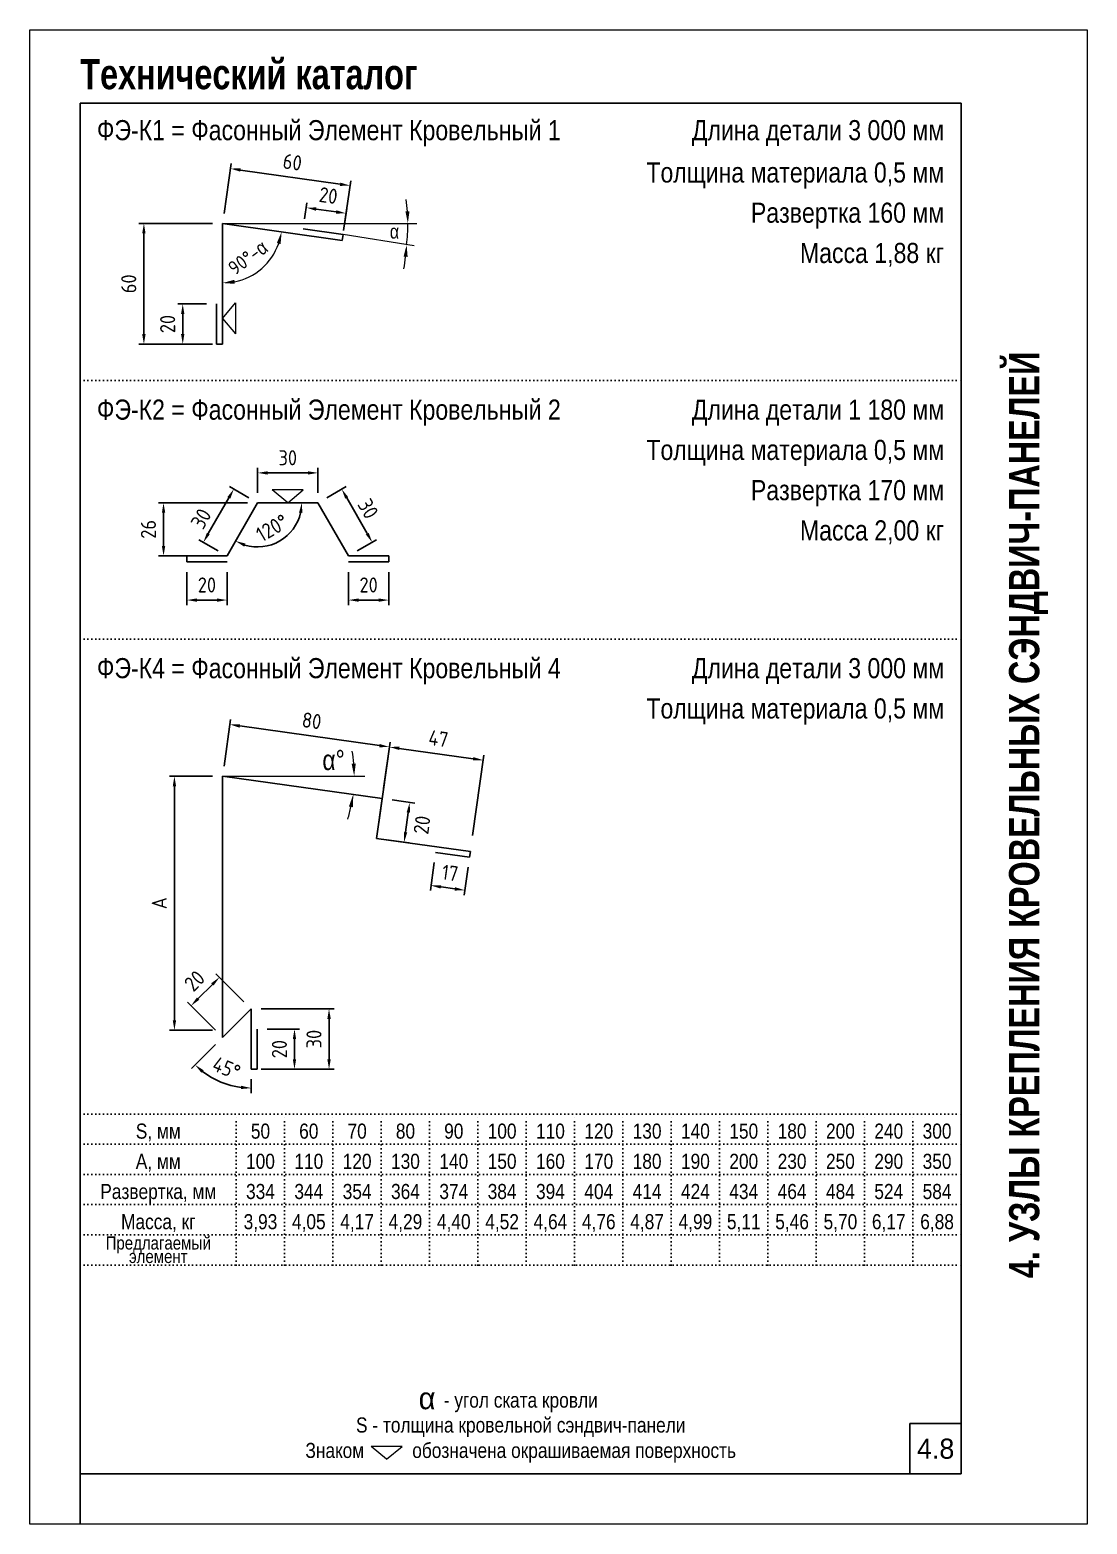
# Model space of a CAD drawing. Extents: x 5821 to 16321, y -13531 to 5774.
# Drawn here: x 13171 to 14221, y -9076 to -7591 of the extents above; entities that cross this region are included whole.
import ezdxf
from ezdxf.enums import TextEntityAlignment as Align

# ---------------------------------------------------------------- set-up
doc = ezdxf.new("R2010")
doc.units = 0
doc.header["$LTSCALE"] = 3
doc.linetypes.add('DOT2', pattern=[0.125, 0, -0.125])
doc.layers.get('0').update_dxf_attribs({"linetype": 'CONTINUOUS', "lineweight": 30})
doc.layers.get('DEFPOINTS').update_dxf_attribs({"linetype": 'CONTINUOUS'})
for name, color, linetype, lineweight in [('new_fill', 8, 'CONTINUOUS', 13), ('RAZMER', 7, 'CONTINUOUS', 9), ('Нащельники', 1, 'CONTINUOUS', 30)]:
    doc.layers.add(name, color=color, linetype=linetype, lineweight=lineweight)
doc.layers.add('Punktir', color=7, linetype='CONTINUOUS')
doc.styles.add('LOGO', font='HATTEN.TTF')
doc.styles.add('ROMANS', font='romans.shx', dxfattribs={"width": 0.85})
doc.styles.add('style1', font='ARIALN.TTF')
doc.styles.add('style2', font='impact.TTF')
doc.dimstyles.new('2.5', dxfattribs={"dimscale": 5, "dimtxt": 3, "dimasz": 2, "dimexe": 1, "dimexo": 2, "dimgap": 0, "dimtad": 0, "dimdec": 0, "dimlfac": 0.5, "dimzin": 9, "dimdsep": 46, "dimtxsty": 'ROMANS', "dimcen": -3, "dimdle": 1, "dimclrd": 256, "dimclre": 256, "dimclrt": 256, "dimadec": 0, "dimazin": 0, "dimtfac": 1, "dimtdec": 0, "dimtofl": 0, "dimtmove": 2, "dimatfit": 3, "dimfxl": 0, "dimtvp": 1, "dimtolj": 1, "dimtzin": 9, "dimarcsym": 0})
doc.dimstyles.get("Standard").update_dxf_attribs({"dimscale": 0, "dimtxt": 3, "dimasz": 3, "dimexe": 2.5, "dimexo": 2.5, "dimgap": 1.5, "dimtad": 0, "dimdec": 0, "dimzin": 9, "dimdsep": 46, "dimtxsty": 'ROMANS', "dimcen": -3, "dimdle": 1.25, "dimadec": 0, "dimazin": 0, "dimtfac": 0.75, "dimtdec": 0, "dimtofl": 0, "dimtmove": 2, "dimatfit": 3, "dimfxl": 0, "dimtvp": 1.5, "dimtolj": 1, "dimtzin": 0, "dimarcsym": 0})

# ---------------------------------------------------------------- blocks, each defined once
blk = doc.blocks.new('*D1174')
at = {"layer": 'DEFPOINTS', "color": 0, "transparency": 16777216}
for p in [(13520.9, -8355.1), (13548.3, -8359), (13515.4, -8394.8)]:
    blk.add_point(p, dxfattribs=at)
at = {"layer": 'RAZMER', "lineweight": -2, "transparency": 16777216}
for p, q in [((13530.8, -8356.5), (13553.3, -8359.7)), ((13544.1, -8388.7), (13546.9, -8368.9)), ((13525.3, -8396.1), (13547.7, -8399.3))]:
    blk.add_line(p, q, dxfattribs=at)
at = {"layer": 'RAZMER', "transparency": 16777216}
for points in [[(13545.3, -8368.7), (13548.6, -8369.1), (13548.3, -8359)], [(13542.5, -8388.5), (13545.8, -8388.9), (13542.8, -8398.6)]]:
    blk.add_solid(points, dxfattribs=at)
at = {"layer": 'RAZMER', "transparency": 16777216, "insert": (13560.5, -8381.4), "char_height": 15, "attachment_point": 5, "rotation": 82, "style": 'ROMANS'}
blk.add_mtext('\\A1;20', dxfattribs=at)
blk = doc.blocks.new('*D1175')
at = {"layer": 'DEFPOINTS', "color": 0, "transparency": 16777216}
for p in [(13362.5, -8332.9), (13314.6, -8585.5), (13362.5, -8585.5)]:
    blk.add_point(p, dxfattribs=at)
at = {"layer": 'RAZMER', "lineweight": -2, "transparency": 16777216}
for p, q in [((13352.5, -8332.9), (13309.6, -8332.9)), ((13314.6, -8342.9), (13314.6, -8575.5)), ((13352.5, -8585.5), (13309.6, -8585.5))]:
    blk.add_line(p, q, dxfattribs=at)
at = {"layer": 'RAZMER', "transparency": 16777216}
for points in [[(13313, -8342.9), (13316.3, -8342.9), (13314.6, -8332.9)], [(13313, -8575.5), (13316.3, -8575.5), (13314.6, -8585.5)]]:
    blk.add_solid(points, dxfattribs=at)
at = {"layer": 'RAZMER', "transparency": 16777216, "insert": (13299.6, -8459.2), "char_height": 15, "attachment_point": 5, "rotation": 90, "style": 'ROMANS'}
blk.add_mtext('\\A1;A', dxfattribs=at)
blk = doc.blocks.new('*D1176')
at = {"layer": 'DEFPOINTS', "color": 0, "transparency": 16777216}
for p in [(13359.4, -8532.8), (13390.8, -8564.2), (13362.5, -8592.5)]:
    blk.add_point(p, dxfattribs=at)
at = {"layer": 'RAZMER', "lineweight": -2, "transparency": 16777216}
for p, q in [((13383.7, -8557.1), (13355.8, -8529.3)), ((13338.1, -8554), (13352.3, -8539.9)), ((13355.4, -8585.4), (13327.5, -8557.5))]:
    blk.add_line(p, q, dxfattribs=at)
at = {"layer": 'RAZMER', "transparency": 16777216}
for points in [[(13351.1, -8538.7), (13353.5, -8541), (13359.4, -8532.8)], [(13337, -8552.8), (13339.3, -8555.2), (13331.1, -8561.1)]]:
    blk.add_solid(points, dxfattribs=at)
at = {"layer": 'RAZMER', "transparency": 16777216, "insert": (13334.6, -8536.3), "char_height": 15, "attachment_point": 5, "rotation": 45, "style": 'ROMANS'}
blk.add_mtext('\\A1;20', dxfattribs=at)
blk = doc.blocks.new('*D1177')
at = {"layer": 'DEFPOINTS', "color": 0, "transparency": 16777216}
for p in [(13396.8, -8584.2), (13396.8, -8624.2), (13433.9, -8624.2)]:
    blk.add_point(p, dxfattribs=at)
at = {"layer": 'RAZMER', "lineweight": -2, "transparency": 16777216}
for p, q in [((13406.8, -8584.2), (13438.9, -8584.2)), ((13433.9, -8594.2), (13433.9, -8614.2)), ((13406.8, -8624.2), (13438.9, -8624.2))]:
    blk.add_line(p, q, dxfattribs=at)
at = {"layer": 'RAZMER', "transparency": 16777216}
for points in [[(13432.2, -8594.2), (13435.5, -8594.2), (13433.9, -8584.2)], [(13432.2, -8614.2), (13435.5, -8614.2), (13433.9, -8624.2)]]:
    blk.add_solid(points, dxfattribs=at)
at = {"layer": 'RAZMER', "transparency": 16777216, "insert": (13418.9, -8604.2), "char_height": 15, "attachment_point": 5, "rotation": 90, "style": 'ROMANS'}
blk.add_mtext('\\A1;20', dxfattribs=at)
blk = doc.blocks.new('*D1178')
at = {"layer": 'DEFPOINTS', "color": 0, "transparency": 16777216}
for p in [(13390.8, -8564.2), (13390.8, -8624.2), (13468.2, -8624.2)]:
    blk.add_point(p, dxfattribs=at)
at = {"layer": 'RAZMER', "lineweight": -2, "transparency": 16777216}
for p, q in [((13400.8, -8564.2), (13473.2, -8564.2)), ((13468.2, -8574.2), (13468.2, -8614.2)), ((13400.8, -8624.2), (13473.2, -8624.2))]:
    blk.add_line(p, q, dxfattribs=at)
at = {"layer": 'RAZMER', "transparency": 16777216}
for points in [[(13466.5, -8574.2), (13469.9, -8574.2), (13468.2, -8564.2)], [(13466.5, -8614.2), (13469.9, -8614.2), (13468.2, -8624.2)]]:
    blk.add_solid(points, dxfattribs=at)
at = {"layer": 'RAZMER', "transparency": 16777216, "insert": (13453.2, -8594.2), "char_height": 15, "attachment_point": 5, "rotation": 90, "style": 'ROMANS'}
blk.add_mtext('\\A1;30', dxfattribs=at)
blk = doc.blocks.new('*D1179')
at = {"layer": 'DEFPOINTS', "color": 0, "transparency": 16777216}
for p in [(13574.1, -8408.7), (13607.7, -8413.4), (13603.1, -8446.3)]:
    blk.add_point(p, dxfattribs=at)
at = {"layer": 'RAZMER', "lineweight": -2, "transparency": 16777216}
for p, q in [((13572.7, -8418.6), (13568.8, -8446.5)), ((13606.4, -8423.3), (13602.4, -8451.3)), ((13579.4, -8443), (13593.2, -8444.9))]:
    blk.add_line(p, q, dxfattribs=at)
at = {"layer": 'RAZMER', "transparency": 16777216}
for points in [[(13579.6, -8441.3), (13579.1, -8444.6), (13569.5, -8441.6)], [(13593.5, -8443.3), (13593, -8446.6), (13603.1, -8446.3)]]:
    blk.add_solid(points, dxfattribs=at)
at = {"layer": 'RAZMER', "transparency": 16777216, "insert": (13588.4, -8429.1), "char_height": 15, "attachment_point": 5, "rotation": 352, "style": 'ROMANS'}
blk.add_mtext('\\A1;17', dxfattribs=at)
blk = doc.blocks.new('*D1180')
at = {"layer": 'DEFPOINTS', "color": 0, "transparency": 16777216}
for p in [(13621.3, -8317), (13516.2, -8388.8), (13609.4, -8401.9)]:
    blk.add_point(p, dxfattribs=at)
at = {"layer": 'RAZMER', "lineweight": -2, "transparency": 16777216}
for p, q in [((13517.6, -8378.9), (13528.8, -8299)), ((13538, -8305.3), (13611.4, -8315.6)), ((13610.8, -8392), (13622, -8312))]:
    blk.add_line(p, q, dxfattribs=at)
at = {"layer": 'RAZMER', "transparency": 16777216}
for points in [[(13538.3, -8303.6), (13537.8, -8306.9), (13528.1, -8303.9)], [(13611.6, -8314), (13611.2, -8317.3), (13621.3, -8317)]]:
    blk.add_solid(points, dxfattribs=at)
at = {"layer": 'RAZMER', "transparency": 16777216, "insert": (13576.8, -8295.6), "char_height": 15, "attachment_point": 5, "rotation": 352, "style": 'ROMANS'}
blk.add_mtext('\\A1;47', dxfattribs=at)
blk = doc.blocks.new('*D1181')
at = {"layer": 'DEFPOINTS', "color": 0, "transparency": 16777216}
for p in [(13390.8, -8564.2), (13390.8, -8564.2), (13362.5, -8592.5), (13390.8, -8624.2), (13351.4, -8632.3)]:
    blk.add_point(p, dxfattribs=at)
at = {"layer": 'RAZMER', "lineweight": -2, "transparency": 16777216}
for p, q in [((13355.4, -8599.6), (13331.6, -8623.3)), ((13390.8, -8634.2), (13390.8, -8647.9))]:
    blk.add_line(p, q, dxfattribs=at)
blk.add_arc((13390.8, -8564.2), 78.7, 232.2893, 262.7107, dxfattribs=at)
at = {"layer": 'RAZMER', "transparency": 16777216}
for points in [[(13341.5, -8627.7), (13343.7, -8625.2), (13335.1, -8619.8)], [(13380.9, -8640.6), (13380.7, -8643.9), (13390.8, -8642.9)]]:
    blk.add_solid(points, dxfattribs=at)
at = {"layer": 'RAZMER', "transparency": 16777216, "insert": (13366.4, -8623), "char_height": 15, "attachment_point": 5, "rotation": 337.5, "style": 'ROMANS'}
blk.add_mtext('\\A1;45°', dxfattribs=at)
blk = doc.blocks.new('*D1182')
at = {"layer": 'DEFPOINTS', "color": 0, "transparency": 16777216}
for p in [(13528.1, -8303.9), (13362.5, -8332.9), (13520.9, -8355.1)]:
    blk.add_point(p, dxfattribs=at)
at = {"layer": 'RAZMER', "lineweight": -2, "transparency": 16777216}
for p, q in [((13363.9, -8323), (13370.4, -8276.7)), ((13379.6, -8283), (13518.2, -8302.5)), ((13522.3, -8345.2), (13528.8, -8299))]:
    blk.add_line(p, q, dxfattribs=at)
at = {"layer": 'RAZMER', "transparency": 16777216}
for points in [[(13379.8, -8281.4), (13379.3, -8284.7), (13369.7, -8281.6)], [(13518.4, -8300.9), (13518, -8304.2), (13528.1, -8303.9)]]:
    blk.add_solid(points, dxfattribs=at)
at = {"layer": 'RAZMER', "transparency": 16777216, "insert": (13451, -8277.9), "char_height": 15, "attachment_point": 5, "rotation": 352, "style": 'ROMANS'}
blk.add_mtext('\\A1;80', dxfattribs=at)
blk = doc.blocks.new('*D1163')
at = {"layer": 'DEFPOINTS', "color": 0, "transparency": 16777216}
for p in [(13489.1, -7746), (13362.5, -7783.6), (13481.3, -7800.6)]:
    blk.add_point(p, dxfattribs=at)
at = {"layer": 'RAZMER', "lineweight": -2, "transparency": 16777216}
for p, q in [((13363.9, -7773.7), (13371, -7724.1)), ((13380.2, -7730.5), (13479.2, -7744.6)), ((13482.7, -7790.7), (13489.8, -7741.1))]:
    blk.add_line(p, q, dxfattribs=at)
at = {"layer": 'RAZMER', "transparency": 16777216}
for points in [[(13380.4, -7728.8), (13379.9, -7732.1), (13370.3, -7729.1)], [(13479.4, -7743), (13478.9, -7746.3), (13489.1, -7746)]]:
    blk.add_solid(points, dxfattribs=at)
at = {"layer": 'RAZMER', "transparency": 16777216, "insert": (13431.8, -7722.7), "char_height": 15, "attachment_point": 5, "rotation": 351.8624, "style": 'ROMANS'}
blk.add_mtext('\\A1;60', dxfattribs=at)
blk = doc.blocks.new('*D1164')
at = {"layer": 'DEFPOINTS', "color": 0, "transparency": 16777216}
for p in [(13485.1, -7773.6), (13442.5, -7789), (13482.1, -7794.6)]:
    blk.add_point(p, dxfattribs=at)
at = {"layer": 'RAZMER', "lineweight": -2, "transparency": 16777216}
for p, q in [((13443.9, -7779.1), (13446.2, -7763)), ((13455.4, -7769.3), (13475.2, -7772.2)), ((13483.5, -7784.7), (13485.8, -7768.6))]:
    blk.add_line(p, q, dxfattribs=at)
at = {"layer": 'RAZMER', "transparency": 16777216}
for points in [[(13455.7, -7767.7), (13455.2, -7771), (13445.5, -7767.9)], [(13475.5, -7770.5), (13475, -7773.8), (13485.1, -7773.6)]]:
    blk.add_solid(points, dxfattribs=at)
at = {"layer": 'RAZMER', "transparency": 16777216, "insert": (13467.5, -7755.9), "char_height": 15, "attachment_point": 5, "rotation": 351.8624, "style": 'ROMANS'}
blk.add_mtext('\\A1;20', dxfattribs=at)
blk = doc.blocks.new('*D1165')
at = {"layer": 'DEFPOINTS', "color": 0, "transparency": 16777216}
for p in [(13362.5, -7783.6), (13284.3, -7903.6), (13362.5, -7903.6)]:
    blk.add_point(p, dxfattribs=at)
at = {"layer": 'RAZMER', "lineweight": -2, "transparency": 16777216}
for p, q in [((13352.5, -7783.6), (13279.3, -7783.6)), ((13284.3, -7793.6), (13284.3, -7893.6)), ((13352.5, -7903.6), (13279.3, -7903.6))]:
    blk.add_line(p, q, dxfattribs=at)
at = {"layer": 'RAZMER', "transparency": 16777216}
for points in [[(13282.6, -7793.6), (13286, -7793.6), (13284.3, -7783.6)], [(13282.6, -7893.6), (13286, -7893.6), (13284.3, -7903.6)]]:
    blk.add_solid(points, dxfattribs=at)
at = {"layer": 'RAZMER', "transparency": 16777216, "insert": (13269.3, -7843.6), "char_height": 15, "attachment_point": 5, "rotation": 90, "style": 'ROMANS'}
blk.add_mtext('\\A1;60', dxfattribs=at)
blk = doc.blocks.new('*D1166')
at = {"layer": 'DEFPOINTS', "color": 0, "transparency": 16777216}
for p in [(13356.5, -7863.6), (13322.9, -7903.6), (13356.5, -7903.6)]:
    blk.add_point(p, dxfattribs=at)
at = {"layer": 'RAZMER', "lineweight": -2, "transparency": 16777216}
for p, q in [((13346.5, -7863.6), (13317.9, -7863.6)), ((13322.9, -7873.6), (13322.9, -7893.6)), ((13346.5, -7903.6), (13317.9, -7903.6))]:
    blk.add_line(p, q, dxfattribs=at)
at = {"layer": 'RAZMER', "transparency": 16777216}
for points in [[(13321.2, -7873.6), (13324.5, -7873.6), (13322.9, -7863.6)], [(13321.2, -7893.6), (13324.5, -7893.6), (13322.9, -7903.6)]]:
    blk.add_solid(points, dxfattribs=at)
at = {"layer": 'RAZMER', "transparency": 16777216, "insert": (13307.9, -7883.6), "char_height": 15, "attachment_point": 5, "rotation": 90, "style": 'ROMANS'}
blk.add_mtext('\\A1;20', dxfattribs=at)
blk = doc.blocks.new('*D1167')
at = {"layer": 'DEFPOINTS', "color": 0, "transparency": 16777216}
for p in [(13362.5, -7783.6), (13362.5, -7783.6), (13481.3, -7800.6), (13410.7, -7817.9), (13362.5, -7903.6)]:
    blk.add_point(p, dxfattribs=at)
at = {"layer": 'RAZMER', "color": 0, "lineweight": 0, "transparency": 16777216}
blk.add_arc((13362.5, -7783.6), 59.2, 281.6304, 340.232, dxfattribs=at)
at = {"layer": 'RAZMER', "color": 0, "transparency": 16777216}
for points in [[(13416.3, -7803.1), (13420.1, -7804.1), (13421.1, -7792)], [(13374.6, -7843.6), (13374.2, -7839.6), (13362.5, -7842.8)]]:
    blk.add_solid(points, dxfattribs=at)
at = {"layer": 'RAZMER', "color": 0, "transparency": 16777216, "insert": (13387.6, -7817.6), "char_height": 14, "attachment_point": 5, "rotation": 36.4795, "style": 'ROMANS'}
blk.add_mtext('\\A1;{\\Fromans.shx|c204;90}°{\\Fromans.shx|c204;-\\fGreekS|b0|i0|c204|p0;α}', dxfattribs=at)
blk = doc.blocks.new('*D1168')
at = {"layer": 'DEFPOINTS', "color": 0, "transparency": 16777216}
for p in [(13397.2, -8061.2), (13343.3, -8100.6), (13366.9, -8114.1)]:
    blk.add_point(p, dxfattribs=at)
at = {"layer": 'RAZMER', "lineweight": -2, "transparency": 16777216}
for p, q in [((13388.5, -8056.2), (13369.3, -8045.2)), ((13368.7, -8056.3), (13348.3, -8091.9)), ((13358.2, -8109.1), (13339, -8098.1))]:
    blk.add_line(p, q, dxfattribs=at)
at = {"layer": 'RAZMER', "transparency": 16777216}
for points in [[(13367.2, -8055.5), (13370.1, -8057.2), (13373.6, -8047.7)], [(13346.9, -8091.1), (13349.7, -8092.7), (13343.3, -8100.6)]]:
    blk.add_solid(points, dxfattribs=at)
at = {"layer": 'RAZMER', "transparency": 16777216, "insert": (13341.1, -8077), "char_height": 15, "attachment_point": 5, "rotation": 60.1883, "style": 'ROMANS'}
blk.add_mtext('\\A1;30', dxfattribs=at)
blk = doc.blocks.new('*D1169')
at = {"layer": 'DEFPOINTS', "color": 0, "transparency": 16777216}
for p in [(13457.2, -8031.5), (13397.2, -8061.2), (13457.2, -8061.2)]:
    blk.add_point(p, dxfattribs=at)
at = {"layer": 'RAZMER', "lineweight": -2, "transparency": 16777216}
for p, q in [((13397.2, -8051.2), (13397.2, -8026.5)), ((13407.2, -8031.5), (13447.2, -8031.5)), ((13457.2, -8051.2), (13457.2, -8026.5))]:
    blk.add_line(p, q, dxfattribs=at)
at = {"layer": 'RAZMER', "transparency": 16777216}
for points in [[(13407.2, -8029.9), (13407.2, -8033.2), (13397.2, -8031.5)], [(13447.2, -8029.9), (13447.2, -8033.2), (13457.2, -8031.5)]]:
    blk.add_solid(points, dxfattribs=at)
at = {"layer": 'RAZMER', "transparency": 16777216, "insert": (13427.2, -8016.5), "char_height": 15, "attachment_point": 5, "style": 'ROMANS'}
blk.add_mtext('\\A1;30', dxfattribs=at)
blk = doc.blocks.new('*D1170')
at = {"layer": 'DEFPOINTS', "color": 0, "transparency": 16777216}
for p in [(13397.2, -8061.2), (13303.8, -8114.1), (13366.9, -8114.1)]:
    blk.add_point(p, dxfattribs=at)
at = {"layer": 'RAZMER', "lineweight": -2, "transparency": 16777216}
for p, q in [((13387.2, -8061.2), (13298.8, -8061.2)), ((13303.8, -8071.2), (13303.8, -8104.1)), ((13356.9, -8114.1), (13298.8, -8114.1))]:
    blk.add_line(p, q, dxfattribs=at)
at = {"layer": 'RAZMER', "transparency": 16777216}
for points in [[(13302.2, -8071.2), (13305.5, -8071.2), (13303.8, -8061.2)], [(13302.2, -8104.1), (13305.5, -8104.1), (13303.8, -8114.1)]]:
    blk.add_solid(points, dxfattribs=at)
at = {"layer": 'RAZMER', "transparency": 16777216, "insert": (13288.8, -8087.6), "char_height": 15, "attachment_point": 5, "rotation": 90, "style": 'ROMANS'}
blk.add_mtext('\\A1;26', dxfattribs=at)
blk = doc.blocks.new('*D1171')
at = {"layer": 'DEFPOINTS', "color": 0, "transparency": 16777216}
for p in [(13397.2, -8061.2), (13397.2, -8061.2), (13451.2, -8061.2), (13404.9, -8104.4), (13366.9, -8114.1)]:
    blk.add_point(p, dxfattribs=at)
at = {"layer": 'RAZMER', "lineweight": -2, "transparency": 16777216}
blk.add_arc((13397.2, -8061.2), 43.9, 253.2534, 346.9349, dxfattribs=at)
at = {"layer": 'RAZMER', "transparency": 16777216}
for points in [[(13438.4, -8070.9), (13441.7, -8071.3), (13441.2, -8061.2)], [(13383.9, -8104.8), (13385.2, -8101.7), (13375.4, -8099.3)]]:
    blk.add_solid(points, dxfattribs=at)
at = {"layer": 'RAZMER', "transparency": 16777216, "insert": (13411.7, -8086.2), "char_height": 15, "attachment_point": 5, "rotation": 30.0942, "style": 'ROMANS'}
blk.add_mtext('\\A1;120°', dxfattribs=at)
blk = doc.blocks.new('*D1172')
at = {"layer": 'DEFPOINTS', "color": 0, "transparency": 16777216}
for p in [(13457.2, -8061.2), (13511.1, -8100.6), (13487.5, -8114.1)]:
    blk.add_point(p, dxfattribs=at)
at = {"layer": 'RAZMER', "lineweight": -2, "transparency": 16777216}
for p, q in [((13465.9, -8056.2), (13485.1, -8045.2)), ((13485.8, -8056.3), (13506.1, -8091.9)), ((13496.2, -8109.1), (13515.4, -8098.1))]:
    blk.add_line(p, q, dxfattribs=at)
at = {"layer": 'RAZMER', "transparency": 16777216}
for points in [[(13487.2, -8055.5), (13484.3, -8057.2), (13480.8, -8047.7)], [(13507.6, -8091.1), (13504.7, -8092.7), (13511.1, -8100.6)]]:
    blk.add_solid(points, dxfattribs=at)
at = {"layer": 'RAZMER', "transparency": 16777216, "insert": (13507, -8067.1), "char_height": 15, "attachment_point": 5, "rotation": 299.8117, "style": 'ROMANS'}
blk.add_mtext('\\A1;30', dxfattribs=at)
blk = doc.blocks.new('*D1173')
at = {"layer": 'DEFPOINTS', "color": 0, "transparency": 16777216}
for p in [(13487.5, -8120.1), (13527.5, -8120.1), (13487.5, -8157.9)]:
    blk.add_point(p, dxfattribs=at)
at = {"layer": 'RAZMER', "lineweight": -2, "transparency": 16777216}
for p, q in [((13487.5, -8130.1), (13487.5, -8162.9)), ((13527.5, -8130.1), (13527.5, -8162.9)), ((13517.5, -8157.9), (13497.5, -8157.9))]:
    blk.add_line(p, q, dxfattribs=at)
at = {"layer": 'RAZMER', "transparency": 16777216}
for points in [[(13497.5, -8156.3), (13497.5, -8159.6), (13487.5, -8157.9)], [(13517.5, -8156.3), (13517.5, -8159.6), (13527.5, -8157.9)]]:
    blk.add_solid(points, dxfattribs=at)
at = {"layer": 'RAZMER', "transparency": 16777216, "insert": (13507.5, -8142.9), "char_height": 15, "attachment_point": 5, "style": 'ROMANS'}
blk.add_mtext('\\A1;20', dxfattribs=at)
blk = doc.blocks.new('*D1183')
at = {"layer": 'DEFPOINTS', "color": 0, "transparency": 16777216}
for p in [(13326.9, -8120.1), (13366.9, -8120.1), (13366.9, -8157.9)]:
    blk.add_point(p, dxfattribs=at)
at = {"layer": 'RAZMER', "lineweight": -2, "transparency": 16777216}
for p, q in [((13326.9, -8130.1), (13326.9, -8162.9)), ((13366.9, -8130.1), (13366.9, -8162.9)), ((13336.9, -8157.9), (13356.9, -8157.9))]:
    blk.add_line(p, q, dxfattribs=at)
at = {"layer": 'RAZMER', "transparency": 16777216}
for points in [[(13336.9, -8156.3), (13336.9, -8159.6), (13326.9, -8157.9)], [(13356.9, -8156.3), (13356.9, -8159.6), (13366.9, -8157.9)]]:
    blk.add_solid(points, dxfattribs=at)
at = {"layer": 'RAZMER', "transparency": 16777216, "insert": (13346.9, -8142.9), "char_height": 15, "attachment_point": 5, "style": 'ROMANS'}
blk.add_mtext('\\A1;20', dxfattribs=at)

msp = doc.modelspace()

# ---------------------------------------------------------------- linework, layer by layer
at = {"color": 1}
for p, q in [((14096.09, -7664.09), (13221.09, -7664.09)), ((13221.09, -7664.09), (13221.09, -9076.24)), ((14096.09, -7664.09), (14096.09, -9026.24)), ((14045.18, -8976.24), (14096.09, -8976.24)), ((14045.18, -8976.24), (14045.18, -9026.24)), ((14096.09, -9026.24), (13221.09, -9026.24))]:
    msp.add_line(p, q, dxfattribs=at)
at = {"layer": 'Punktir', "linetype": 'DOT2', "ltscale": 10}
for p, q in [((13221.09, -7939.81), (14096.09, -7939.81)), ((13221.09, -8196.76), (14096.09, -8196.76)), ((13221.09, -8668.75), (14096.09, -8668.75)), ((13376.09, -8818.75), (13376.09, -8668.75)), ((13424.09, -8818.75), (13424.09, -8668.75)), ((13472.09, -8818.75), (13472.09, -8668.75)), ((13520.09, -8818.75), (13520.09, -8668.75)), ((13568.09, -8818.75), (13568.09, -8668.75)), ((13616.09, -8818.75), (13616.09, -8668.75)), ((13664.09, -8818.75), (13664.09, -8668.75)), ((13712.09, -8818.75), (13712.09, -8668.75)), ((13760.09, -8818.75), (13760.09, -8668.75)), ((13808.09, -8818.75), (13808.09, -8668.75)), ((13856.09, -8818.75), (13856.09, -8668.75)), ((13904.09, -8818.75), (13904.09, -8668.75)), ((13952.09, -8818.75), (13952.09, -8668.75)), ((14000.09, -8818.75), (14000.09, -8668.75)), ((14048.09, -8818.75), (14048.09, -8668.75)), ((13221.09, -8698.75), (14096.09, -8698.75)), ((13221.09, -8728.75), (14096.09, -8728.75)), ((13221.09, -8758.75), (14096.09, -8758.75)), ((13221.09, -8788.75), (14096.09, -8788.75)), ((13221.09, -8818.75), (14096.09, -8818.75)), ((13221.09, -8818.75), (14096.09, -8818.75))]:
    msp.add_line(p, q, dxfattribs=at)
at = {"layer": 'RAZMER'}
for p, q in [((13362.48, -7783.6), (13555.37, -7783.6)), ((13552.69, -7805.98), (13482.12, -7794.65)), ((13362.48, -7877.94), (13375.13, -7862.55)), ((13375.13, -7862.55), (13375.13, -7893.33)), ((13362.48, -7877.94), (13375.13, -7893.33)), ((13442.61, -8048.5), (13411.82, -8048.5)), ((13427.21, -8061.16), (13411.82, -8048.5)), ((13427.21, -8061.16), (13442.61, -8048.5)), ((13362.48, -8332.88), (13503.85, -8332.88)), ((13525.29, -9011.69), (13509.89, -8999.03)), ((13540.68, -8999.03), (13509.89, -8999.03)), ((13525.29, -9011.69), (13540.68, -8999.03))]:
    msp.add_line(p, q, dxfattribs=at)
msp.add_lwpolyline([(13171.09, -7591.24), (14221.09, -7591.24), (14221.09, -9076.24), (13171.09, -9076.24)], close=True, dxfattribs=at)
at = {"layer": 'RAZMER', "lineweight": 0}
for centre, start, end in [((13362.48, -7783.6), 3.73746, 7.47491), ((13362.48, -7783.6), 353.40014, 0), ((13361.49, -7795.56), 349.66268, 353.40014)]:
    msp.add_arc(centre, 183.99, start, end, dxfattribs=at)
at = {"layer": 'RAZMER'}
for centre, start, end in [((13329.36, -8332.88), 4.37337, 8.74674), ((13330, -8328.31), 343.25326, 347.62663)]:
    msp.add_arc(centre, 163.8, start, end, dxfattribs=at)
for points in [[(13544.08, -7771.67), (13548.08, -7771.54), (13546.47, -7783.6)], [(13546.25, -7816.87), (13542.27, -7816.54), (13545.25, -7804.75)], [(13494.77, -8320.31), (13490.61, -8320.46), (13493.17, -8332.88)], [(13487.95, -8363.04), (13492.05, -8363.78), (13492.21, -8351.11)]]:
    msp.add_solid(points, dxfattribs=at)
at = {"layer": 'Нащельники'}
for p, q in [((13362.48, -7783.6), (13481.27, -7800.59)), ((13362.48, -7783.6), (13362.48, -7903.6)), ((13442.52, -7788.99), (13482.12, -7794.65)), ((13482.12, -7794.65), (13481.27, -7800.59)), ((13356.48, -7863.6), (13356.48, -7903.6)), ((13356.48, -7903.6), (13362.48, -7903.6)), ((13366.9, -8114.06), (13397.21, -8061.16)), ((13397.21, -8061.16), (13457.21, -8061.16)), ((13487.53, -8114.06), (13457.21, -8061.16)), ((13326.9, -8114.06), (13326.9, -8120.06)), ((13326.9, -8114.06), (13366.9, -8114.06)), ((13326.9, -8120.06), (13366.9, -8120.06)), ((13527.53, -8114.06), (13487.53, -8114.06)), ((13527.53, -8120.06), (13487.53, -8120.06)), ((13527.53, -8114.06), (13527.53, -8120.06)), ((13362.48, -8592.48), (13362.48, -8332.88)), ((13362.48, -8332.88), (13520.92, -8355.14)), ((13520.92, -8355.14), (13515.35, -8394.75)), ((13515.35, -8394.75), (13608.53, -8407.85)), ((13607.75, -8413.41), (13574.08, -8408.68)), ((13608.53, -8407.85), (13607.75, -8413.41)), ((13362.48, -8592.48), (13390.76, -8564.2)), ((13390.76, -8564.2), (13390.76, -8624.2)), ((13396.76, -8584.2), (13396.76, -8624.2)), ((13390.76, -8624.2), (13396.76, -8624.2))]:
    msp.add_line(p, q, dxfattribs=at)

# ---------------------------------------------------------------- texts
at = {"style": 'style1'}
for s, p in [('ФЭ-К1 = Фасонный Элемент Кровельный 1', (13237.63, -7700.91)), ('ФЭ-К2 = Фасонный Элемент Кровельный 2', (13237.63, -7978.63)), ('ФЭ-К4 = Фасонный Элемент Кровельный 4', (13237.63, -8235.58))]:
    msp.add_text(s, height=20, dxfattribs=at).set_placement(p)
for s, p in [('Длина детали 3 000 мм', (14079.09, -7700.91)), ('Толщина материала 0,5 мм', (14079.09, -7742.95)), ('Развертка 160 мм', (14079.09, -7782.93)), ('Масса 1,88 кг', (14079.09, -7822.93)), ('Длина детали 1 180 мм', (14079.09, -7978.63)), ('Толщина материала 0,5 мм', (14079.09, -8018.67)), ('Развертка 170 мм', (14079.09, -8058.65)), ('Масса 2,00 кг', (14079.09, -8098.65)), ('Длина детали 3 000 мм', (14079.09, -8235.58)), ('Длина детали 3 000 мм', (14079.09, -8235.58)), ('Толщина материала 0,5 мм', (14079.09, -8275.62)), ('Толщина материала 0,5 мм', (14079.09, -8275.62))]:
    msp.add_text(s, height=20, dxfattribs=at).set_placement(p, align=Align.RIGHT)
for s, height, p in [('S, мм', 15, (13298.59, -8693.17)), ('50', 15, (13400.09, -8693.17)), ('60', 15, (13448.09, -8693.17)), ('70', 15, (13496.09, -8693.17)), ('80', 15, (13544.09, -8693.17)), ('90', 15, (13592.09, -8693.17)), ('100', 15, (13640.09, -8693.17)), ('110', 15, (13688.09, -8693.17)), ('120', 15, (13736.09, -8693.17)), ('130', 15, (13784.09, -8693.17)), ('140', 15, (13832.09, -8693.17)), ('150', 15, (13880.09, -8693.17)), ('180', 15, (13928.09, -8693.17)), ('200', 15, (13976.09, -8693.17)), ('240', 15, (14024.09, -8693.17)), ('300', 15, (14072.09, -8693.17)), ('А, мм', 15, (13298.59, -8723.17)), ('100', 15, (13400.09, -8723.17)), ('110', 15, (13448.09, -8723.17)), ('120', 15, (13496.09, -8723.17)), ('130', 15, (13544.09, -8723.17)), ('140', 15, (13592.09, -8723.17)), ('150', 15, (13640.09, -8723.17)), ('160', 15, (13688.09, -8723.17)), ('170', 15, (13736.09, -8723.17)), ('180', 15, (13784.09, -8723.17)), ('190', 15, (13832.09, -8723.17)), ('200', 15, (13880.09, -8723.17)), ('230', 15, (13928.09, -8723.17)), ('250', 15, (13976.09, -8723.17)), ('290', 15, (14024.09, -8723.17)), ('350', 15, (14072.09, -8723.17)), ('Развертка, мм', 15, (13298.59, -8753.17)), ('334', 15, (13400.09, -8753.17)), ('344', 15, (13448.09, -8753.17)), ('354', 15, (13496.09, -8753.17)), ('364', 15, (13544.09, -8753.17)), ('374', 15, (13592.09, -8753.17)), ('384', 15, (13640.09, -8753.17)), ('394', 15, (13688.09, -8753.17)), ('404', 15, (13736.09, -8753.17)), ('414', 15, (13784.09, -8753.17)), ('424', 15, (13832.09, -8753.17)), ('434', 15, (13880.09, -8753.17)), ('464', 15, (13928.09, -8753.17)), ('484', 15, (13976.09, -8753.17)), ('524', 15, (14024.09, -8753.17)), ('584', 15, (14072.09, -8753.17)), ('Масса, кг', 15, (13298.59, -8783.17)), ('3,93', 15, (13400.09, -8783.17)), ('4,05', 15, (13448.09, -8783.17)), ('4,17', 15, (13496.09, -8783.17)), ('4,29', 15, (13544.09, -8783.17)), ('4,40', 15, (13592.09, -8783.17)), ('4,52', 15, (13640.09, -8783.17)), ('4,64', 15, (13688.09, -8783.17)), ('4,76', 15, (13736.09, -8783.17)), ('4,87', 15, (13784.09, -8783.17)), ('4,99', 15, (13832.09, -8783.17)), ('5,11', 15, (13880.09, -8783.17)), ('5,46', 15, (13928.09, -8783.17)), ('5,70', 15, (13976.09, -8783.17)), ('6,17', 15, (14024.09, -8783.17)), ('6,88', 15, (14072.09, -8783.17)), ('Предлагаемый', 13, (13298.59, -8803.34)), ('элемент', 13, (13298.59, -8816.75)), ('- угол ската кровли', 15, (13658.59, -8960.5)), ('S - толщина кровельной сэндвич-панели', 15, (13658.59, -8985.24)), ('Знаком          обозначена окрашиваемая поверхность', 15, (13658.59, -9010.5))]:
    msp.add_text(s, height=height, dxfattribs=at).set_placement(p, align=Align.CENTER)
at = {"insert": (13565.56, -8951.39), "char_height": 13, "attachment_point": 5, "style": 'style1'}
msp.add_mtext('\\A1;{\\fGreekS|b0|i0|c204|p0;\\H1.667x;a}', dxfattribs=at)
at = {"layer": 'new_fill', "style": 'style2'}
msp.add_text('Технический каталог', height=30, dxfattribs=at).set_placement((13221.1, -7650.19))
msp.add_text('4. УЗЛЫ КРЕПЛЕНИЯ КРОВЕЛЬНЫХ СЭНДВИЧ-ПАНЕЛЕЙ', height=30, rotation=90, dxfattribs=at).set_placement((14158.59, -8371.36), align=Align.MIDDLE_CENTER)
at = {"layer": 'new_fill', "style": 'LOGO'}
msp.add_text('4.8', height=20, dxfattribs=at).set_placement((14070.64, -9001.24), align=Align.MIDDLE_CENTER)
at = {"layer": 'RAZMER', "attachment_point": 5, "style": 'ROMANS'}
for s, insert, char_height in [('\\A1;{\\fGreekS|b0|i0|c204|p0;α}', (13533.17, -7791.73), 14), ('{\\fGreekS|b0|i0|c204|p0;α\\fGreekS|b0|i0|c0|p0;°}', (13472.7, -8317), 20)]:
    msp.add_mtext(s, dxfattribs=dict(at, insert=insert, char_height=char_height))

# ---------------------------------------------------------------- dimensions: what is measured, and where the dimension line sits
at = {"layer": 'RAZMER'}
for p1, p2, distance, picture, middle in [((13362.48, -7783.6), (13481.27, -7800.59), 55.1, '*D1163', (13431.79, -7722.7)), ((13442.52, -7788.99), (13482.12, -7794.65), 21.27, '*D1164', (13467.45, -7755.92)), ((13362.48, -8332.88), (13520.92, -8355.14), 51.75, '*D1182', (13450.99, -8277.91)), ((13516.19, -8388.81), (13609.37, -8401.91), 85.75, '*D1180', (13576.8, -8295.6)), ((13574.08, -8408.68), (13607.75, -8413.41), -33.21, '*D1179', (13588.38, -8429.08)), ((13362.48, -8592.48), (13390.76, -8564.2), 44.41, '*D1176', (13334.61, -8536.33))]:
    dim = msp.add_aligned_dim(p1=p1, p2=p2, distance=distance, dimstyle='2.5', dxfattribs=at)
    dim.commit()
    dim.dimension.update_dxf_attribs({"geometry": picture, "text_midpoint": middle})
for base, p1, p2, angle, picture, middle in [((13284.29, -7903.6), (13362.48, -7783.6), (13362.48, -7903.6), 90, '*D1165', (13269.29, -7843.6)), ((13322.85, -7903.6), (13356.48, -7863.6), (13356.48, -7903.6), 90, '*D1166', (13307.85, -7883.6)), ((13303.82, -8114.06), (13397.21, -8061.16), (13366.9, -8114.06), 90, '*D1170', (13288.82, -8087.61)), ((13487.53, -8157.94), (13527.53, -8120.06), (13487.53, -8120.06), 180, '*D1173', (13507.53, -8142.94)), ((13468.21, -8624.2), (13390.76, -8564.2), (13390.76, -8624.2), 90, '*D1178', (13453.21, -8594.2)), ((13433.86, -8624.2), (13396.76, -8584.2), (13396.76, -8624.2), 90, '*D1177', (13418.86, -8604.2))]:
    dim = msp.add_linear_dim(base=base, p1=p1, p2=p2, angle=angle, dimstyle='2.5', dxfattribs=at)
    dim.commit()
    dim.dimension.update_dxf_attribs({"geometry": picture, "text_midpoint": middle})
dim = msp.add_angular_dim_2l(base=(13410.73, -7817.93), line1=((13362.48, -7783.6), (13362.48, -7903.6)), line2=((13362.48, -7783.6), (13481.27, -7800.59)), text='{\\Fromans.shx|c204;90}°{\\Fromans.shx|c204;-\\fGreekS|b0|i0|c204|p0;α}', dimstyle='Standard', override={"dimscale": 1, "dimtxt": 14, "dimasz": 12, "dimlwd": 0}, dxfattribs=at)
dim.commit()
dim.dimension.update_dxf_attribs({"geometry": '*D1167', "text_midpoint": (13387.63, -7817.62), "dimtype": 162})
dim = msp.add_linear_dim(base=(13457.21, -8031.52), p1=(13397.21, -8061.16), p2=(13457.21, -8061.16), dimstyle='2.5', dxfattribs=at)
dim.commit()
dim.dimension.update_dxf_attribs({"geometry": '*D1169', "text_midpoint": (13427.21, -8016.52)})
for base, p1, p2, angle, picture, middle in [((13343.33, -8100.56), (13397.21, -8061.16), (13366.9, -8114.06), 240.1883, '*D1168', (13341.09, -8076.95)), ((13511.1, -8100.56), (13457.21, -8061.16), (13487.53, -8114.06), 299.8117, '*D1172', (13506.98, -8067.08)), ((13548.32, -8358.99), (13515.35, -8394.75), (13520.92, -8355.14), 82, '*D1174', (13560.52, -8381.4))]:
    dim = msp.add_linear_dim(base=base, p1=p1, p2=p2, angle=angle, dimstyle='2.5', dxfattribs=at)
    dim.commit()
    dim.dimension.update_dxf_attribs({"geometry": picture, "text_midpoint": middle, "dimtype": 161})
for base, line1, line2, picture, middle in [((13404.94, -8104.42), ((13366.9, -8114.06), (13397.21, -8061.16)), ((13397.21, -8061.16), (13451.21, -8061.16)), '*D1171', (13411.73, -8086.2)), ((13351.43, -8632.31), ((13390.76, -8564.2), (13390.76, -8624.2)), ((13362.48, -8592.48), (13390.76, -8564.2)), '*D1181', (13366.4, -8623.01))]:
    dim = msp.add_angular_dim_2l(base=base, line1=line1, line2=line2, dimstyle='2.5', dxfattribs=at)
    dim.commit()
    dim.dimension.update_dxf_attribs({"geometry": picture, "text_midpoint": middle})
dim = msp.add_linear_dim(base=(13366.9, -8157.94), p1=(13326.9, -8120.06), p2=(13366.9, -8120.06), dimstyle='2.5', override={"dimlfac": 0.5, "dimtxsty": 'ROMANS', "dimsah": 1, "dimtolj": 1}, dxfattribs=at)
dim.commit()
dim.dimension.update_dxf_attribs({"geometry": '*D1183', "text_midpoint": (13346.9, -8142.94)})
dim = msp.add_linear_dim(base=(13314.62, -8585.48), p1=(13362.48, -8332.88), p2=(13362.48, -8585.48), angle=90, text='A', dimstyle='2.5', dxfattribs=at)
dim.commit()
dim.dimension.update_dxf_attribs({"geometry": '*D1175', "text_midpoint": (13299.62, -8459.18)})

doc.saveas('drawing.dxf')
